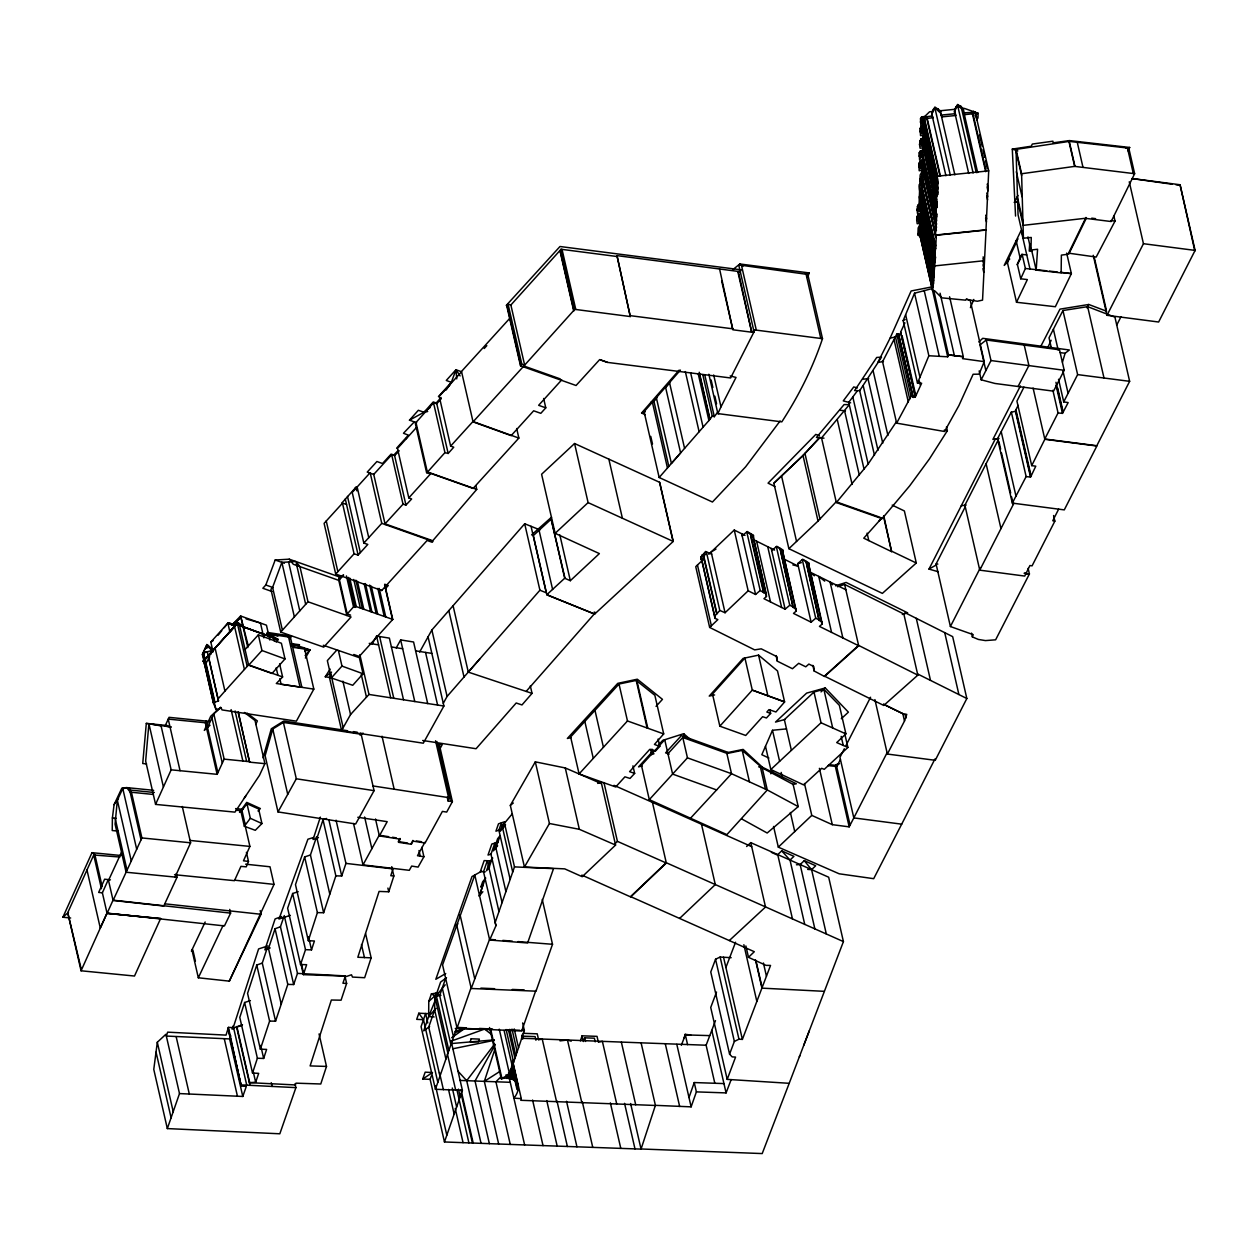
<?xml version="1.0" encoding="UTF-8"?>
<svg xmlns="http://www.w3.org/2000/svg" width="1258" height="1258" viewBox="0 0 1258 1258"><rect width="100%" height="100%" fill="white"/><g stroke="black" fill="none" stroke-linecap="round" stroke-linejoin="round"><path stroke-width="1.5" d="M919.394 197.113L920.384 204L922.586 199.33M920.101 178.699L920.211 181.246M429.607 1026.434L423.694 1030.884L428.664 1016.558L428.774 1001.431L431.4 993.883L438.334 992.766M445.898 1059.032L434.655 1009.97L434.765 996.006L447.895 1053.292M154.325 792.493L130.958 790.15L129.149 787.854L122.781 788.499L117.34 800.167L115.076 824.132L126.099 872.234L177.016 877.266L176.183 873.618M963.99 112.843L975.186 112.214L988.709 170.852L985.989 229.805L935.48 235.057L936.754 214.803L935.716 210.385L937.116 204.095L936.031 198.591L937.729 194.267L937.776 188.071L922.507 120.705L937.776 189.235M153.649 790.307L126.665 787.602L121.869 788.09L114.085 804.617L112.387 817.967L112.229 830.532L117.985 831.098M753.558 537.465L753.573 535.358L747.189 531.521L742.173 535.861M783.089 552.199L783.121 550.092L776.768 546.286L771.72 550.595M809.098 565.125L809.114 563.097L802.714 559.26L797.714 563.6L811.127 622.191L815.719 618.213L802.289 559.621L806.064 561.493L819.131 620.43L821.82 621.782L821.946 624.22L819.445 626.405L858.679 645.747L824.525 676.49L814.115 670.97L812.825 665.356M922.366 177.205L921.532 186.514L935.732 248.329L936.188 237.605L921.941 177.126L922.633 170.412L921.784 164.845M924.048 129.338L923.576 126.995M921.91 175.868L935.527 235.325L986.036 230.057L982.545 300.127L977.34 301.244L966.05 299.357L965.609 300.159L941.723 297.832L934.898 290.991L932.477 290.173L935.48 257.403L921.186 193.842L921.91 187.992L935.119 248.392M921.485 188.826L921.532 186.514M1086.204 218.42L1068.781 254.132L1061.375 255.122L1061.139 272.892L1036.183 270.093L1037.567 249.257L1030.962 250.028L1031.261 237.463L1023.414 238.202L1018.052 214.772L1016.008 149.387L1069.253 141.399L1127.467 148.004L1128.976 148.963L1134.637 173.698L1111.16 221.534L1085.229 218.294L1023.194 225.355L1017.816 201.846M934.71 257.45L921.092 197.962L921.186 193.842M935.323 262.403L921.469 201.925L921.579 198.607M346.846 615.524L338.795 580.378L338.921 576.762L289.246 559.181L275.188 560.014L265.815 585.001L262.843 588.272L271.964 591.496M920.714 208.183L921.469 201.925M922.869 159.955L922.256 164.468L936.55 227.431M921.878 238.155L917.9 234.837L918.167 227.965L920.589 223.358L917.192 223.72L916.673 219.977L917.963 214.536L921.013 214.206M917.051 210.055L918.34 204.598L917.051 210.055L917.569 213.781L920.966 213.42L918.544 218.027L918.403 221.817L920.809 217.209L917.428 217.571L916.815 216.392M922.774 164.326L920.4 168.855L920.573 164.342L922.995 159.719L919.598 160.081L919.221 152.768L920.384 150.913L923.435 150.583M919.535 144.45L920.825 139.009L919.535 144.45L920.054 148.192L923.451 147.831L921.029 152.438L920.809 158.194L922.413 155.111L923.089 148.507M923.671 141.682L921.265 146.29L921.501 139.905L923.922 135.282L920.526 135.644L920.148 128.332L921.296 126.46L924.363 126.146M920.148 128.332L920.762 129.495L924.158 129.134L921.737 133.757L921.862 130.266L924.284 125.658L920.887 126.02L920.51 118.692L921.674 116.837L924.724 116.507M933.389 111.443L929.536 111.82L922.303 118.834L922.098 124.117L923.718 121.051M920.384 204L919.74 195.823L919.409 196.735M922.46 192.065L920.699 195.43L920.95 188.794L922.712 185.429M922.9 128.237L923.341 135.345L937.1 195.43M964.32 108.361L978.142 113.267L977.953 118.142L975.044 115.547M921.186 207.271L918.78 211.894L920.164 175.004L922.617 170.317L919.205 170.742L918.827 163.477L919.975 161.559L923.026 161.244M920.369 214.552L934.207 277.672M922.303 118.834L933.247 117.749L931.769 115.154L931.942 112.009L934.898 107.024L940.874 111.113L940.701 114.274L942.195 116.852L956.033 115.469L954.539 111.537L957.574 105.153L963.471 110.625L977.655 172.535M954.476 112.733L954.649 109.399L957.621 104.43L963.581 108.518L963.408 111.852L964.98 114.588L978.142 113.267M521.504 1038.243L641.093 1042.835L655.434 1105.467L520.765 1100.294L521.284 1098.611L513.877 1098.171C523.957 1085.858 514.899 1075.307 501.266 1078.782L489.535 1027.534M920.494 217.823L918.749 214.458L918.214 215.668M1029.689 243.863L1029.217 251.05L1031.89 251.333M882.566 361.706L896.797 334.093L898.306 333.732L913.151 397.386L915.258 397.072L921.642 383.218L917.491 383.14L928.86 355.747L947.714 356.8L919.126 231.897L919.991 224.49M244.445 712.484L255.028 720.519L264.903 763.653L249.587 762.159L238.218 711.886M155.583 804.397L171.151 769.833L161.087 725.929L148.9 723.664L145.661 761.074L155.583 804.397L234.979 812.133L246.112 795.386M934.788 253.22L935.732 248.329M167.393 725.536L146.305 723.397L142.736 763.527L146.557 763.905M704.433 556.067L700.832 557.042L701.539 560.172L700.832 557.042L705.581 551.476L711.651 554.149M167.33 1128.583L153.775 1069.394L157.313 1042.253L165.914 1034.265L179.501 1093.579L167.33 1128.583L279.826 1133.788L295.913 1087.62L295.032 1083.783M651.015 749.202L651.078 754.706L654.003 753.778M206.343 648.452L206.925 644.615L212.806 649.678M922.822 142.657L937.084 204.912L923.262 140.188L923.23 142.531M305.395 658.076L310.003 649.867L294.073 647.477L294.529 644.678L291.054 644.143M922.712 140.409L923.514 136.068M904.958 612.646L952.668 636.642L966.836 698.52L935.244 760.304L887.377 754.045L904.502 721.023L906.782 714.34L904.109 714.324L883.493 704.244M920.369 122.278L921.674 116.837M920.007 131.917L921.296 126.46M919.079 156.354L920.384 150.913M918.686 167.015L919.975 161.559M916.673 219.977L917.963 214.536M209.693 656.723L204.897 665.262L203.293 661.126L238.108 622.631L242.967 626.327L236.425 624.361L208.278 655.685L218.515 701.005L213.294 702.577L204.551 664.35L205.541 662.903M263.016 757.882L271.303 728.791L283.805 721.023L347.585 730.741M361.172 734.263L283.396 722.422L272.766 729.011L265.123 755.712L278.002 811.929L355.668 823.974L374.082 790.637L360.857 732.927M228.044 1028.399L241.19 1086.047L246.316 1086.409L242.794 1096.457L179.501 1093.579M241.19 1086.047L228.437 1027.377L233.563 1027.644L233.139 1028.871L232.746 1027.141M1062.46 362.178L1065.101 353.278L1069.331 349.991L982.734 338.323L978.787 341.987M228.437 1027.377L226.031 1035.114L167.66 1032.158L166.323 1036.057L229.616 1038.919L230.749 1035.696M250.405 1000.597L244.618 1002.5L239.791 1017.423L252.528 1073.043L258.676 1073.357L255.673 1082.273L249.336 1082.651L295.3 1084.931L296.023 1083.169L320.774 1083.987L326.498 1066.422L319.06 1033.934M345.463 976.129L303.382 974.651L306.637 964.697L300.552 964.54L305.505 949.68L311.512 949.884L314.421 941L308.32 940.701L317.393 912.616L304.64 856.918L310.427 855L316.623 836.601L329.8 894.139M267.325 947.651L262.277 963.093L256.758 965.028L247.574 993.38L260.359 1049.203L266.617 1049.408L263.661 1058.45L257.387 1058.245L252.528 1073.043M320.334 817.118L313.085 839.479L318.463 837.624M365.622 933.735L371.141 957.841L357.822 957.259L379.083 891.419L388.753 891.78L393.864 875.977L391.741 866.683M723.948 1083.578L694.243 1082.556L696.382 1091.881L691.129 1106.851L655.418 1105.342L641.045 1149.104L498.671 1144.009L484.33 1081.361L495.086 1048.637M304.64 856.918L295.488 884.657L308.32 940.701M316.969 838.143L323.023 819.791L326.593 818.471M260.359 1049.203L269.605 1021.103L256.758 965.028M317.393 912.616L323.636 912.726L335.855 875.835L323.023 819.791M371.141 957.841L364.647 977.718L352.46 977.073L351.517 974.793L345.211 976.853L345.415 975.925L297.486 973.393L293.68 984.542L287.799 984.401L275.565 1021.166L269.605 1021.103M580.394 1040.916L582.077 1035.821L597.031 1036.356L598.336 1042.064M583.838 1040.413L584.687 1037.834L594.374 1038.18L595.207 1041.828M268.489 948.532L275.062 928.75L280.44 926.769L283.71 917.176M344.865 975.815L346.626 983.442L341.075 1000.189L331.357 1000.016L310.113 1065.919L326.498 1066.422M335.855 875.835L341.72 876.008L345.95 863.397L336.059 820.169M298.193 891.718L292.642 893.495L287.642 908.213L300.552 964.54M345.164 976.648L342.931 983.237L346.626 983.442M501.266 1078.782L509.569 1074.206L524.366 1030.506L522.636 1022.943M807.935 276.587L809.177 272.923L739.877 263.976L732.612 269.794M430.063 1013.712L418.835 1013.225L416.697 1019.357L423.474 1019.672L437.815 1082.305M435.252 994.591L435.74 993.191L439.655 995.581L450.883 1044.627M431.4 993.883L435.63 996.478L440.614 982.089L446.527 977.67M428.726 1027.094L434.655 1009.97M439.655 995.581L445.646 978.315M502.068 902.631L490.982 854.213L494.819 843.175L505.905 891.592M498.671 1144.009L444.467 1141.965L430.11 1079.333L431.29 1075.936M451.103 1041.011L462.409 1090.371L435.41 1089.271L456.89 1027.393L466.293 1027.817M535.829 990.408L521.693 1031.025L457.031 1028.038L471.058 987.719M542.261 899.47L552.514 944.286L536.002 991.178L471.231 988.489L489.535 939.364L495.243 939.805M514.491 866.888L495.117 922.664L495.982 925.621L489.676 940.025L527.621 942.981L553.52 868.649L514.491 866.888L504.474 823.188L502.697 828.33M444.467 1141.965L462.409 1090.371M508.059 304.122L521.834 364.222L524.649 365.119L510.874 305.018L508.059 304.122L506.722 305.694L520.498 365.795L576.054 385.498L599.657 359.615L607.614 362.414L730.615 377.966L754.045 331.798L738.729 264.903L807.793 274.464L822.496 338.669C812.699 368.044 798.673 395.924 781.8 421.855L717.862 413.599L708.852 374.239M489.676 940.025L474.801 875.002L442.58 964.917L457.031 1028.038M485.101 878.917L479.518 895.665M488.953 867.816L492.051 858.9M495.888 847.876L500.134 835.674M806.755 277.436L807.793 274.464M232.038 1029.138L233.17 1025.915L246.741 1085.182M688.991 1097.526L694.243 1082.556M422.704 1079.05L425.188 1072.162L432.469 1072.555L422.704 1079.05L430.126 1079.333M448.163 453.462L436.778 403.708L433.538 402.859L444.939 452.613L448.163 453.462L453.761 447.188L450.631 446.103L439.231 396.364L461.576 371.77L455.978 369.742L451.323 382.369L446.213 389.933M280.707 632.066L270.91 589.263L272.593 587.392L281.871 562.373L295.866 561.524L299.939 566.619L307.99 601.764L280.707 632.066L323.715 647.131L351.045 617.002L307.99 601.764M1028.132 568.364L1029.406 573.962L995.628 639.819L985.439 640.589L978.362 639.441L972.371 636.91L973.22 634.661L950.403 626.531L936.078 563.993L965.279 506.77M731.165 957.684L720.142 957.039L715.55 959.241L710.77 971.978L729.577 1054.157L732.172 1056.877L735.568 1057.097L727.203 1079.38L789.206 1083.311L799.758 1055.745M716.525 992.043L710.723 1007.469L727.203 1079.38M729.577 1054.157L734.357 1041.42L715.55 959.241M267.907 945.922L258.598 948.925L233.013 1028.258L242.479 1024.672M734.357 1041.42L738.965 1039.202L742.377 1039.407L770.541 965.436L765.98 965.358L748.479 957.307L745.884 945.953M746.607 846.508L750.774 842.64L828.676 877.219L843.426 941.597L803.736 1045.335M714.811 1083.217L706.115 1045.225L715.487 1020.631M696.382 1091.881L726.086 1092.903L731.15 1079.631M824.352 991.335L761.955 988.143L755.46 959.76M725.897 967.496L735.568 942.226M799.349 1056.83L809.319 1030.758M690.768 1035.035L685.217 1034.312L684.148 1037.96M681.317 1045.272L685.358 1034.878L709.701 1035.617M789.206 1083.311L762.206 1153.57L641.014 1148.979M915.258 397.072L900.634 332.143L915.132 395.468M289.246 559.181L293.318 564.276L338.795 580.378L340.619 575.755M434.136 1016.967L428.664 1016.558L435.567 999.56M917.491 383.14L903.165 320.601L914.535 293.193L932.099 288.617L932.87 286.714L911.138 290.975L890.082 338.166L877.864 362.398L883.462 361.565M947.714 356.8L948.501 354.882L933.75 290.504M970.405 307.675L973.834 299.435M213.656 703.489L202.412 654.412L206.925 644.615L212.036 649.364M246.411 852.342L248.486 861.431L246.222 866.841L240.938 866.369L234.46 880.679L174.548 874.703M966.647 299.027L970.217 300.458L984.228 361.644L979.101 374.161L973.126 374.255L958.942 405.501L944.538 431.494L896.64 423.144L882.393 360.952M917.9 234.837L920.196 229.569M786.486 728.885L772.491 730.269L761.813 754.706L768.874 758.024M244.319 822.024L249.902 846.414L243.486 860.802L248.486 861.431M160.301 919.236L134.496 976.035L81.062 970.783L67.743 912.663L93.721 855L119.84 857.028M229.742 909.392L230.607 913.119L224.443 925.919L107.024 913.119L100.294 928.074L86.975 869.954M70.668 918.01L62.9 917.239L91.991 852.672L121.082 855.519M81.062 970.783L107.024 913.119M171.151 769.833L217.131 774.33L205.321 722.737L206.06 721.086L217.886 772.679M207.523 727.486L213.797 713.821L220.669 707.578M217.131 774.33L224.16 759.124L213.797 713.821M175.082 877.078L190.603 842.797L182.284 806.488M255.751 724.498L257.355 720.944L246.993 713.034M146.305 723.397L171.261 727.077L165.128 725.929L169.044 717.327L209.897 721.463M1017.03 264.652L1021.716 254.368L1026.764 254.902M1020.71 278.789L1025.38 268.489L1022.156 254.415L1017.47 264.699L1020.71 278.789L1027.361 279.575L1016.511 302.266L1055.352 306.732L1071.376 273.631L1066.674 253.094M108.502 880.443L121.507 852.248M177.016 877.266L163.76 906.027L113.094 900.445L141.902 837.938L131.398 792.068M730.159 375.953L736.024 377.431L720.991 406.853L717.862 413.599L718.853 413.725M264.903 763.653L259.447 775.415L244.083 798.421M900.634 332.143L904.927 322.866M245.624 864.183L269.998 866.778L274.024 884.374L229.318 981.146L198.324 977.78L191.955 949.932L192.867 950.042L195.415 961.175M191.389 951.127L205.164 922.004M198.324 977.78L223.091 925.416M229.318 981.146L261.019 914.283L260.17 910.572M954.853 174.846L940.764 113.283L934.867 107.795L931.816 114.179L945.922 175.743M1016.511 302.266L1007.171 261.507L1017.219 240.671M896.64 423.144L911.044 396.317L896.797 334.093M1085.984 217.445L1068.561 253.157L1096.19 257.057L1115.028 221.078L1113.786 215.668M1128.017 150.897L1129.7 147.469L1069.394 140.582L1053.072 142.846L1052.93 141.195L1032.299 144.057L1031.308 146.211L1012.297 149.104L1015.552 216.046M1051.185 347.224L1049.03 337.789L1062.947 310.537L1087.651 306.653L1114.934 317.158L1129.637 381.331L1096.803 445.725L1044.769 439.011L1058.057 412.939L1062.491 413.379L1068.152 402.591L1063.718 401.884L1058.528 379.256M1051.138 340.273L1047.537 348.073M1044.832 439.294L1096.866 446.008L1064.284 509.883L1012.313 503.106L1026.135 476.593L1030.522 477.065L1031.104 476.027L1035.774 466.183L1031.717 465.633L1044.832 439.294L1033.101 388.093M1023.949 387.134L1016.936 401.129L1031.717 465.633M655.67 399.745L657.384 396.364M1053.575 515.528L1054.849 521.142L1032.079 565.848L1029.909 565.534L1024.735 576.07L979.762 570.157L964.902 505.229L998.443 439.561M524.649 365.119L574.764 309.358L630.289 316.544L616.986 255.626L740.286 271.697M739.971 272.326L741.229 269.841L559.983 246.505L506.203 305.49M719.545 268.787L732.864 329.785L751.702 332.206L738.32 271.445M981.193 379.806L990.974 360.543L986.272 339.99L1059.503 349.803L1064.205 370.292L1053.544 391.159L994.921 383.454L981.193 379.806L979.164 370.921M1030.632 475.933L1015.615 410.344L1018.147 405.359M938.185 571.73L929.002 569.088L995.298 439.011L999.025 438.413M844.322 748.762L839.951 757.363L853.82 817.904L849.181 826.852L832.293 824.666L811.772 815.388L804.475 783.498M846.084 745.334L870.567 697.231M1132.09 178.526L1180.067 184.753L1195.1 250.405L1158.634 322.017L1106.993 315.302L1143.443 243.706L1129.259 181.797M1063.718 401.884L1077.619 374.601L1062.947 310.537M950.403 626.531L980.469 567.531M979.762 570.157L1013.885 503.31M1058.654 509.144L1052.773 520.733L1054.849 521.142M1012.313 503.106L997.547 438.649L1011.353 412.074L1015.473 411.35L1015.615 410.344M887.079 752.724L853.82 817.904L901.687 824.163L934.946 758.983M1194.817 250.987L1180.067 184.753M923.812 120.847L924.143 117.057L932.225 115.956M849.181 826.852L835.328 766.342L836.224 764.612L839.479 763.716M1087.022 307.896L1088.768 304.483L1106.694 311.276M901.687 824.163L873.697 878.682L839.165 873.791L778.309 847.153L773.56 826.443M1020.427 385.923L992.908 439.372L997.5 438.649M1040.665 346.61L1059.975 309.138L1088.768 304.483M1116.617 325.256L1121.02 316.717M1018.115 386.41L1028.902 365.528L1024.216 345.038M836.696 766.688L840.438 759.47M923.089 177.236L921.265 180.712L921.076 185.571L922.9 182.095M918.843 210.133L921.343 205.353M218.467 700.895L207.208 651.628L203.293 653.138L214.536 702.2M920.007 179.517L922.507 174.752M1014.388 202.318L1018.225 201.783L1014.388 202.318L1018.036 195.43M399.997 838.426L398.299 841.586L407.655 843.033M411.193 843.583L412.891 840.407M921.092 197.962L921.642 196.956M303.194 647.587L304.483 648.373L313.824 689.117L296.385 721.164L221.974 709.905L221.266 708.097L216.046 709.638L213.294 702.577M439.514 749.595L442.14 744.783L436.888 743.997L438.822 745.066M452.393 801.629L451.37 801.472L438.57 745.601L439.592 745.758L452.393 801.629L446.7 812.07L442.391 811.41L425.094 842.986L413.064 841.13L411.366 844.291L398.471 842.31L400.17 839.149L379.381 835.941L375.497 818.974M379.381 835.941L387.197 821.663L357.807 817.275M451.37 801.472L448.084 800.969L449.814 797.808L436.919 741.528M278.002 811.929L296.306 778.796L283.396 722.422M372.148 644.08L376.567 636.061L389.382 638.12L403.504 699.763M396.207 647.964L400.657 639.913L413.583 642.005L427.704 703.599M419.637 652.053L431.871 629.975L524.696 523.768L539.918 529.885M443.288 703.316L447.093 696.445L479.801 658.893M428.066 636.847L443.901 706.021L423.301 743.195L357.052 733.037M424.937 842.262L417.483 855.723L423.915 856.745L418.096 867.092L411.665 866.07L409.29 870.316L363.012 864.891L379.224 835.233L388.675 836.68M495.306 1044.517L475.021 1080.999L489.362 1143.648M357.178 733.068L341.594 730.521L350.542 714.544L368.971 694.447L359.851 654.663M630.289 316.544L616.986 255.626M524.507 867.344L510.323 805.387L535.31 761.845L565.282 767.962L601.544 783.703M535.31 761.845L549.431 823.503L524.444 867.045L564.732 868.869L582.218 876.7L615.587 845.062L601.104 781.831L597.707 783.435M289.765 639.001L291.463 636.061L267.278 632.428M770.839 773.796L772.774 770.588M946.472 426.918L947.353 430.723L929.316 459.107L909.644 485.902L882.062 518.689L836.35 502.555L821.505 437.721M859.686 390.672L881.528 357.146M836.35 502.555L868.162 463.998L896.341 421.823M859.764 390.672L854.575 390.578L876.716 357.445L880.521 357.209M330.65 677.653L325.256 676.773L330.131 669.083M239.539 812.385L246.741 802.384L260.375 808.548L258 810.97M864.057 469.218L848.741 402.34L857.06 391.285M114.085 804.617L118.488 798.594M440.96 995.282L435.63 996.478L437.438 994.009M702.813 374.805L712.264 416.068L714.324 416.681L717.579 412.294M241.929 810.404L241.001 811.662L244.335 826.27L255.295 830.311L261.931 823.55L258.598 808.957L246.977 803.705L241.929 810.404L245.279 825.012L244.335 826.27M823.99 438.161L816.473 437.438L844.102 404.573L849.339 404.651L821.553 437.926M245.279 825.012L250.326 818.298L246.977 803.705M780.133 420.943L745.617 466.828L712.437 502.021L659.161 477.505L644.08 411.68L680.421 370.104M481.043 1143.318L466.702 1080.685L494.583 1044.109M276.162 642.036L278.049 639.551L268.111 633.969L278.049 639.551L236.425 624.361L229.821 631.705L227.871 623.15L234.774 624.172M218.106 635.227L221.77 630.698M224.207 627.679L227.871 623.15L233.815 625.776L234.114 627.05L229.821 631.705L238.108 622.631L215.087 648.106L224.93 691.082L217.807 699.196M435.63 996.478L445.19 984.825M512.258 813.847L501.989 826.192L500.212 831.318L505.559 824.886M499.788 836.083L497.649 838.661L493.419 850.848L497.633 845.769M492.759 858.05L489.582 861.872L486.484 870.788L489.551 867.092M485.745 878.068L482.679 881.748L480.808 887.11L483.261 884.17L479.078 896.183L482.868 891.733M659.161 477.505L710.015 419.26L699.259 372.258M573.664 310.663L559.904 250.562L561.005 249.257L616.53 256.443M520.498 365.795L521.834 364.222M341.72 503.153L355.983 487.223L356.816 490.84M346.532 504.411L342.475 503.169L354.064 553.819L358.137 555.077L367.808 544.431L363.829 543.079L352.224 492.413L370.166 472.694L381.756 523.344L363.829 543.079M475.87 485.619L476.735 489.409L432.752 540.736L385.042 523.831L403.016 504.191L391.694 454.767L394.619 455.648L405.941 505.071L403.016 504.191M433.538 402.859L415.297 423.27L426.619 472.694L430.425 473.983L408.803 497.885L411.649 498.986L405.941 505.071M426.619 472.694L427.295 471.892L476.735 489.409M305.112 655.528L310.003 649.867L294.529 644.678M652.477 402.607L656.424 398.078M342.475 503.169L324.108 523.359L335.713 574.025L381.709 590.505L427.122 540.468L432.139 542.261L432.925 541.475L381.756 523.344M335.713 574.025L354.064 553.819M530.326 685.877L532.04 693.378L521.976 704.936L516.189 703.002L476.074 748.73L422.672 740.475M645.15 414.653L641.58 413.017L679.116 370.135M665.655 387.543L669.602 383.014M532.04 693.378L468.291 672.118L539.918 590.222L524.696 523.768M663.705 733.917L654.443 744.437L659.774 746.419L655.355 751.199L649.741 749.391L629.582 771.657L634.661 773.418L630.006 778.435L624.927 776.831L615.697 786.958L579.089 773.922L570.629 736.984L619.015 684.038L636.218 680.421L654.868 695.312L663.705 733.917L627.475 720.96L619.015 684.038M926.423 116.9L939.946 175.931L988.709 170.852M526.159 691.428L595.49 612.583L594.169 612.064M649.301 799.648L672.605 774.079L664.727 739.72L641.438 765.289L649.301 799.648L726.872 834.62L767.286 789.961L762.238 767.915L742.22 750.366L726.888 753.558M350.605 615.131L347.239 613.935L353.529 606.875L346.437 575.928M881.842 517.919L863.774 538.188L891.592 551.633L883.824 516.016M441.102 397.497L436.211 402.969L433.239 401.947L424.009 412.247L409.479 420.172L416.681 422.719M436.778 403.708L441.244 398.692M245.074 649.537L258.346 634.834L281.399 643.247L285 658.94L272.011 673.47L248.659 665.23L239.46 625.022L237.353 623.402L247.197 666.394M353.797 654.475L359.065 656.393L363.043 673.753L352.743 685.28L331.326 677.968L327.347 660.607L336.814 650.056M409.479 420.172L418.348 410.281L424.009 412.247L427.689 411.508M516.676 428.522L518.862 438.083L473.071 488.419L427.374 472.222L444.939 452.613M331.326 677.968L341.972 666.095L338.386 650.48M719.843 726.181L752.284 690.107L744.925 657.997L712.5 694.07L719.843 726.181L745.711 735.458L762.615 716.714L766.452 717.972L770.635 713.443L769.802 709.795M205.636 662.541L203.293 661.126L212.775 650.638L210.825 642.083L227.871 623.15M224.93 691.082L248.581 664.869L282.61 676.977L276.32 683.503L300.017 687.057L288.554 637.004L269.637 634.189M248.659 665.23L261.947 650.512L258.346 634.834M561.744 379.853L538.644 405.312L545.783 407.844L540.814 413.332L533.659 410.8L511.157 435.63L473.055 421.87L461.497 371.44L509.694 318.416M396.647 448.147L408.394 435.142L403.472 433.271L414.307 421.87M405.642 439.058L406.884 437.674M416.555 427.374L397.481 448.461L408.803 497.885M579.089 773.922L627.475 720.96M510.874 305.018L559.904 250.562M460.114 375.938L455.978 369.742L446.276 380.435L451.323 382.369L438.429 396.569M444.624 390.562L450.002 384.633M484.22 348.513L486.83 345.651M450.631 446.103L472.977 421.509L518.862 438.083M473.055 421.87L523.847 365.984L560.282 378.91M905.147 319.532L903.165 320.601M211.375 653.625L203.293 661.126L213.089 650.386M338.795 580.378L343.638 575.063M385.781 588.257L388.297 585.489L384.712 584.231M653.83 750.13L638.561 766.877L642.13 765.933M658.909 744.547L662.73 740.364L683.707 733.697L691.067 740.113M879.012 521.064L881.874 517.934M428.664 1016.558L436.133 1008.35M391.694 454.767L373.72 474.408L367.226 472.112L376.913 461.513L382.495 463.526L391.096 454.138L393.88 454.971L398.283 450.348M203.293 661.126L213.876 649.553M656.047 706.367L662.463 699.354L637.319 679.21L617.757 683.346L567.358 738.462L570.912 737.723M667.935 753.715L682.779 737.471L726.841 753.338L731.511 773.701L767.286 789.961L798.217 806.598L767.176 833.016L741.654 818.911M687.45 757.851L672.605 774.079L716.604 789.945L731.511 773.701L687.45 757.851L682.779 737.471M892.189 505.118L904.376 510.952L916.296 563.002L882.377 593.383L788.876 548.692L773.874 483.229L802.997 455.427L819.839 437.186M212.775 650.638L217.98 645.008M343.072 575.032L339.283 579.152L347.239 613.935M690.595 818.125L716.604 789.945M354.96 488.324L355.983 487.223M710.015 419.26L712.264 416.068M394.619 455.648L399.179 450.773M819.886 437.705L803.044 455.6L773.874 483.229M788.876 548.692L818.03 521.064L836.177 501.785L880.065 517.29M239.334 618.59L232.384 624.628L233.815 625.776L229.318 623.26L232.384 624.628L240.608 615.995L266.444 625.179L269.841 640.023M232.384 624.628L233.563 624.911L239.539 618.637M384.901 585.159L392.748 619.423L358.436 657.352L323.29 645.26M501.392 1076.329L495.919 1081.786L510.261 1144.434M814.115 670.97L813.8 666.536L808.878 664.082L805.765 666.803L798.704 663.312L792.461 668.721L777.318 661.173L777.004 656.723L761.216 648.829L754.658 649.883L709.654 627.428L695.737 566.666L702.656 560.077M709.654 627.428L717.862 619.596L715.016 618.37L701.587 559.763L701.241 557.357L703.128 554.904L706.367 551.837L719.796 610.429L725.064 612.74L748.164 590.804L734.247 530.043L708.757 554.259M748.479 957.307L754.313 951.708L630.588 896.608L666.253 862.721L843.426 941.597M1007.171 261.507L1009.749 259.038M1008.224 261.585L1004.199 265.422L1021.15 230.418L1029.987 268.976M715.016 618.37L714.67 615.948L716.997 613.715L703.568 555.124M1018.052 238.926L1016.165 240.734L1020.474 259.573M716.997 613.715L719.796 610.429M614.014 785.338L652.43 802.368L666.331 863.035L630.667 896.923L581.856 875.096M819.131 620.43L806.064 561.493M615.225 843.458L617.426 841.366L603.966 782.586M791.392 750.35L784.363 719.639L813.989 692.042L823.833 689.274L839.369 705.329L845.911 733.886L836.712 742.582L847.892 747.441L824.257 769.33L821.694 768.324L803.658 784.913L770.824 769.519L765.493 746.293M679.619 918.403L715.299 884.578L701.477 824.226L652.43 802.368M778.309 847.153L811.772 815.388M804.743 924.426L790.008 860.047L793.94 856.352L781.705 850.864L777.727 854.607L792.477 918.985M796.44 864.781L800.135 864.545L804.271 860.645L815.687 865.771L811.583 869.64L807.699 869.435M574.576 443.524L541.6 474.25L555.124 533.329L599.374 553.599L570.33 580.693L564.7 578.24L551.161 519.177L533.313 535.609L546.853 594.688L594.641 614.077L673.234 541.427L659.695 482.349L574.576 443.524L588.099 502.602L673.234 541.427M555.124 533.329L588.099 502.602M594.641 614.077L546.727 594.782L564.7 578.24M821.018 691.9L825.264 687.953L848.395 712.154L841.319 718.727M770.824 769.519L821.034 722.768L813.989 692.042M729.326 940.544L765.524 907.018L750.774 842.64M220.669 707.232L210.715 716.274L204.315 730.411L210.023 725.237M750.35 533.942L746.765 531.898L760.194 590.489L766.295 594.059L766.468 596.496L763.936 598.682L785.134 609.202L789.757 605.24L776.343 546.648L780.07 548.535L793.122 607.472L795.811 608.825L795.984 611.262L793.499 613.401L811.127 622.191M428.774 1001.431L435.598 995.251M62.9 917.239L68.498 912.254M792.697 605.585L780.07 548.535M531.584 534.902L551.57 517.164M917.837 675.137L883.761 705.439L824.446 676.128L858.601 645.401L917.837 675.137L903.763 613.715M748.164 590.804L755.586 594.468L760.194 590.489M292.454 645.118L299.514 644.741L290.913 643.593M510.323 805.387L513.311 803.013M986.272 339.99L979.998 344.928L985.863 370.591M424.009 412.247L430.11 407.608M353.529 606.875L356.266 606.592L392.748 619.423M325.256 676.773L331.562 672.118M451.701 1037.693L464.249 1028.808L491.218 1029.359M919.126 231.897L920.526 232.856M210.825 642.083L213.247 640.526M459.799 1080.418L484.33 1081.361L500.275 1071.187M933.232 281.273L933.955 280.817L919.614 218.247M359.93 735.034L363.043 733.084M715.975 549.086L711.147 551.979L725.064 612.74M454.641 925.857L457.943 923.907M445.725 973.55L435.818 979.29L471.986 876.559L481.767 871.149M929.002 569.088L935.779 565.235M924.363 121.114L937.855 180.004L937.776 188.071M913.151 397.386L898.731 334.408L900.712 333.512M455.427 1032.535L464.249 1028.808L455.27 1028.431M67.743 912.663L81.188 968.959M281.682 916.516L275.109 918.922L264.872 949.821L270.187 947.934M451.48 1041.026L484.613 1029.075L490.589 1033.73M641.58 413.017L645.212 411.759L644.08 411.68M504.82 821.678L498.498 823.817L495.935 831.176L500.684 829.572M288.224 637.114L291.463 636.061M290.315 915.352L278.993 919.032L307.911 839.196L313.541 837.514M837.529 586.731L844.637 584.451L903.826 614.014M835.516 585.803L846.131 582.438L907.631 612.819L902.3 614.486M236.614 1027.126L242.181 1025.38M203.434 652.933L212.272 650.37L212.728 652.367M455.05 1031.434L464.249 1028.808M825.264 687.953L806.645 693.111L775.51 722.076L784.819 719.497M497.932 842.325L491.847 843.992L488.025 855.031L491.06 854.198M797.714 563.6L801.315 562.672M1126.036 148.35L1129.7 147.469M890.082 338.166L895.79 336.829M598.745 1042.143L602.378 1041.341L616.719 1103.974M714.607 694.935L709.229 696.083L743.148 658.374L758.574 655.135L777.507 670.954L784.615 701.948L775.919 711.981L768.968 709.638L766.845 712.059L770.635 713.443M805.45 273.694L809.177 272.923M452.959 1048.763L494.315 1040.303M727.863 752.52L743.132 749.406L762.474 767.27L796.345 783.765L792.666 784.505M538.487 1039.816L542.229 1039.077L556.586 1101.709M304.656 650.889L310.003 649.867M961.254 505.795L966.16 505.04M1023.414 238.202L1021.59 173.746L1074.662 166.386L1134.637 173.698M937.304 179.69L937.241 176.309L939.946 175.931M559.999 1040.885L567.468 1040.004L571.211 1041.184M924.52 119.51L921.123 119.872L920.51 118.692M955.923 106.757L961.128 106.222M933.2 109.352L938.421 108.833M939.191 110.861L954.649 109.32M941.173 115.076L955.042 113.723M451.905 1043.511L494.221 1039.863M863.145 379.145L868.712 378.689M702.011 554.872L705.864 554.589M651.094 402.135L652.367 402.151L667.448 467.96M641.093 1042.835L706.115 1045.225M523.092 1033.305L537.229 1033.824L538.534 1039.517M484.33 1081.361L510.276 1082.305M480.87 988.128L494.614 988.694M512.273 989.433L524.193 989.92M490.746 860.881L484.157 860.598L480.352 871.59L485.289 871.81M479.424 1028.431L492.538 1029.028M505.669 1029.642L519.806 1030.286M521.535 1030.365L524.366 1030.506M241.615 1084.915L295.913 1087.62M936.078 563.993L937.839 564.087M502.807 940.402L512.289 941.141M517.981 941.582L552.514 944.286M224.16 759.124L249.634 761.688M393.864 875.977L390.798 875.71L392.921 868.901L345.95 863.397M911.044 396.317L912.663 396.459M839.841 410.265L845.502 410.816M205.321 722.737L168.226 719.104L180.051 770.714M828.896 764.66L837.561 765.524M153.413 794.458L130.282 792.147L126.665 787.602M235.623 808.595L243.344 809.366M235.938 810.183L241.74 810.765M112.387 817.967L116.223 818.345M190.052 840.438L249.902 846.414M141.902 837.938L190.603 842.797M165.128 725.929L169.012 726.322M1025.38 268.489L1046.782 270.816M827.874 765.572L835.328 766.342M234.664 880.175L274.024 884.374M110.437 879.845L104.618 879.2L98.659 892.441L102.37 892.803L108.314 879.609L113.094 900.445M165.081 903.842L261.019 914.283M230.607 913.119L113.031 900.178L107.087 913.371L160.772 918.576L107.087 913.371L102.307 892.504M1049.518 271.115L1057.192 271.98M1061.029 272.404L1071.376 273.631L1060.573 272.373M758.621 766.814L762.474 767.27M949.586 296.762L963.314 356.722L948.501 354.882L963.314 356.722L962.527 358.64L984.228 361.644M1110.94 220.575L1115.028 221.078M1091.74 218.169L1095.576 218.64M753.589 329.785L822.496 338.669M630.761 315.727L733.304 328.888M1077.619 374.601L1129.637 381.331M1143.443 243.706L1195.1 250.405M990.974 360.543L1064.205 370.292M368.971 694.447L443.901 706.021M1060.18 352.617L1065.101 353.278M1132.2 178.589L1172.157 184.25M1175.963 184.784L1179.768 185.319M313.824 689.117L281.1 684.242L279.826 678.675M292.532 646.565L304.483 648.373M415.612 650.842L431.856 653.405M353.388 731.621L357.256 732.203M296.306 778.796L374.082 790.637M372.997 785.951L449.814 797.808M392.449 837.262L396.223 837.844M416.335 840.942L421.493 841.728M369.239 643.373L378.579 644.867M391.411 646.926L402.67 648.751M944.239 430.173L947.353 430.723M549.431 823.503L579.34 829.305L615.587 845.062M792.855 564.936L798.295 566.194L783.876 559.008M857.406 387.92L853.742 386.945L843.269 400.893L850.66 402.843M267.073 633.104L277.814 636.139M246.112 618.92L260.453 623.024L263.865 637.869M266.602 633.985L278.049 639.551L236.425 624.361L273.599 637.617L274.448 641.376M1012.297 149.104L1017.832 150.929M600.978 360.087L607.614 362.414M819.383 435.693L815.782 434.419L768.056 483.151L774.912 486.516M275.188 560.014L284.387 563.269M265.815 585.001L273.175 587.596M380.215 589.971L381.709 590.505M288.554 637.004L290.504 637.712L301.873 687.34M727.8 752.284L681.411 735.584L665.592 752.866L669.162 754.155M341.972 666.095L363.043 673.753M261.947 650.512L285 658.94M239.46 625.022L243.863 626.657M233.563 624.911L229.318 623.26L233.06 624.786M268.897 635.903L278.049 639.551M539.918 590.222L546.271 592.77L531.049 526.316M617.426 841.366L666.331 863.035M821.034 722.768L845.911 733.886M701.477 824.226L751.702 846.665M250.326 818.298L261.931 823.55M771.39 852.326L777.507 855.125M891.922 551.334L916.296 563.002M845.863 589.75L810.073 572.123M753.29 539.54L774.566 550.108M734.247 530.043L745.003 535.389M883.729 704.307L904.109 714.324M917.554 673.942L966.836 698.52M750.161 534.115L752.882 535.468L766.295 594.059M815.719 618.213L819.477 620.084M779.708 548.881L782.397 550.233L795.811 608.825M805.702 561.823L808.391 563.191L821.82 621.782M789.757 605.24L793.499 607.142M973.488 111.207L976.979 113.896M551.161 519.177L565.031 578.428M762.238 767.915L793.138 784.41L798.217 806.598M290.834 645.558L294.073 647.477M91.991 852.672L95.215 854.811M811.316 573.632L814.445 575.771M270.674 635.416L273.599 637.617M824.698 581.133L818.738 576.431L831.569 632.428M739.877 263.976L742.896 266.476M212.272 650.37L206.925 644.615L202.412 654.412L204.567 659.947M832.529 584.766L830.091 582.124L842.907 638.12M457.739 1070.935L466.702 1080.685M211.47 649.615L206.925 644.615L206.941 648.137M781.705 850.864L790.008 860.047M804.271 860.645L811.583 869.64L826.333 934.018M210.495 649.065L206.925 644.615L208.765 647.603M700.832 557.042L703.033 559.873M418.835 1013.225L423.474 1019.672M921.941 177.126L936.188 237.605M933.971 273.929L918.969 204.535L920.526 207.35L934.364 267.765M919.677 140.865L920.29 142.044M919.221 152.768L919.834 153.948M917.176 206.469L917.805 207.633M918.827 163.477L919.456 164.688M922.617 126.319L924.017 129.149M922.869 116.711L923.922 119.211M922.13 153.696L936.691 216.801M208.026 656.456L208.686 658.17M919.897 184.14C917.805 183.306 920.258 193.905 920.699 195.43M1127.467 148.004L1133.316 173.541M1077.257 142.264L1082.981 167.314M1069.253 141.399L1074.977 166.418M1068.938 141.415L1074.662 166.386M1094.24 257.23L1106.269 309.751M1093.249 255.28L1106.993 315.302M1087.651 306.653L1104.005 378.013M1016.008 149.387L1021.59 173.746M1015.835 150.268L1021.622 175.554M1053.402 329.25L1058.151 349.991M1062.9 370.717L1068.089 393.345M1016.322 171.748L1022.078 196.846M1031.702 250.531L1036.183 270.093M1027.959 236.897L1030.962 250.028M1017.313 196.798L1023.069 221.895M1057.616 387.951L1063.183 412.215M1055.965 382.29L1062.79 412.089M1056.075 385.388L1062.491 413.379M1052.883 390.31L1058.057 412.939M979.557 134.779L982.136 146.038M982.97 149.655L984.715 157.313M985.564 160.993L987.294 168.572M972.654 112.387L986.13 171.214M972.45 113.928L985.69 171.701M987.2 184.124L988.065 187.898M987.09 186.86L987.939 191.012M986.822 192.993L987.687 196.767M986.697 196.028L987.561 199.802M961.662 108.959L976.255 172.676M985.769 215.165L986.649 218.971M985.596 218.232L986.461 221.99M957.574 105.153L973.11 172.991M954.539 111.537L968.707 173.431M983.143 256.868L984.023 260.736L934.458 265.925L920.809 206.359M983.127 258.739L983.992 262.529M983.064 261.68L983.929 265.485M983.001 264.809L983.866 268.583M1016.039 410.297L1031.104 476.027M982.923 268.599L983.787 272.373M1015.473 411.35L1030.522 477.065M1011.353 412.074L1026.135 476.593M934.867 107.795L950.325 175.302M1001.258 431.871L1016.039 496.391M927.193 118.362L940.465 176.309M998.883 441.479L1000.629 449.106M1001.494 452.927L1010.677 492.994M1011.558 496.816L1013.303 504.458M924.143 117.057L937.697 176.246M923.812 117.702L937.241 176.309M923.529 119.604L938.043 183.652M923.576 128.143L937.084 187.065M923.058 128.206L937.745 192.348M923.466 132.043L937.729 194.267M923.309 136.918L936.833 195.949M923.262 140.188L926.328 153.555M927.209 157.376L928.954 165.018M929.819 168.839L936.817 199.393M923.215 141.604L937.037 201.94M922.444 142.437L936.974 207.303M936.707 207.963L922.932 145.991M922.35 152.076L936.754 214.803M936.55 220.669L922.318 156.165M922.397 162.093L936.502 224.066M923.199 166.198L936.518 224.317M922.13 168.273L936.424 230.591M986.099 463.683L1000.959 528.58M921.91 185.775L935.685 245.923M921.579 193.103L935.323 253.141M922.067 198.843L923.797 206.391M929.866 232.84L931.596 240.388M932.461 244.178L935.48 257.403M920.935 202.947L934.568 262.482M940.072 293.208L954.382 355.621M918.969 204.535L934.159 270.895M920.557 216.785L933.861 274.826M918.639 217.54L933.688 282.814M933.593 283.868L918.623 219.128L933.121 282.437M919.771 227.604L933.326 286.793M919.519 228.987L932.98 287.799M919.205 231.834L932.587 290.268M924.19 290.488L939.223 356.124M914.535 293.193L928.86 355.747M905.666 314.893L920.007 377.479M919.331 381.111L920.196 384.838M971.506 633.12L972.371 636.91M902.112 335.839L915.824 395.641M895.46 336.908L909.707 399.085M894.076 339.849L908.307 401.978M944.711 632.601L958.879 694.479M873.131 370.874L887.928 435.472M868.004 378.752L882.754 443.209M863.224 385.781L878.005 450.333M916.28 618.307L930.48 680.311M859.591 390.279L874.467 455.254M883.509 516.299L891.592 551.633M852.845 397.119L868.162 463.998M844.558 410.721L859.34 475.225M867.092 533.14L868.806 540.61M805.938 273.599L820.798 338.449M905.084 714.261L905.949 718.035M837.309 419.747L852.122 484.393M902.788 713.49L904.502 721.023M874.908 699.59L887.377 754.045M844.637 584.451L858.679 645.747M804.947 453.415L819.964 519.004M802.997 455.427L818.03 521.064M741.449 265.281L756.31 330.131M821.946 624.22L808.391 563.191M844.621 733.131L847.892 747.441M737.927 272.105L751.702 332.206M781.548 475.964L796.566 541.49M841.177 736.386L843.253 745.428M823.833 689.274L832.702 727.989M836.224 764.612L850.078 825.106M721.667 280.943L732.423 327.898M795.984 611.262L782.397 550.233M771.217 548.425L785.134 609.202M819.398 768.339L832.293 824.666M767.726 546.727L781.643 607.488M756.577 541.16L770.494 601.922M766.468 596.496L752.882 535.468M750.539 533.769L763.952 592.376M713.679 374.994L720.991 406.853M750.586 536.002L763.575 592.707M776.029 655.56L777.318 661.173M711.132 379.995L712.846 387.48M714.843 396.191L716.573 403.755M741.67 533.691L755.586 594.468M704.779 374.994L714.324 416.681M699.369 373.878L709.669 418.883M698.159 373.563L708.914 420.565M758.574 655.135L767.883 695.816M690.611 372.698L703.096 427.217M772.491 730.269L779.614 761.326M781.187 772.412L782.507 778.136M790.37 812.479L794.741 831.569M800.135 864.545L814.885 928.939M685.343 371.582L699.118 431.746M760.382 767.018L765.446 789.112M669.508 382.574L684.572 448.367M665.545 387.102L680.609 452.896L671.395 463.416L656.33 397.622M703.128 554.904L716.557 613.511M701.241 557.357L714.67 615.948M742.22 750.366L749.438 781.847M697.467 565.046L711.383 625.808M653.861 401.003L668.816 466.356M650.748 436.384L652.493 443.964M659.538 482.254L673.061 541.333M763.417 962.999L766.452 976.239M756.058 961.191L762.128 987.687M743.855 944.711L756.86 1001.478M683.707 733.697L684.556 737.424M562.027 249.398L575.787 309.499M723.554 957.244L742.377 1039.407M561.005 249.257L574.764 309.358M608.841 459.107L622.38 518.186M560.203 250.672L573.978 310.773M720.142 957.039L738.965 1039.202M658.091 739.044L659.774 746.419M636.973 681.034L647.791 728.256M652.21 749.233L652.981 752.614M636.218 680.421L647.115 728.005M711.776 1030.396L726.086 1092.903M632.931 765.855L634.661 773.418M543.645 398.471L545.783 407.844M685.217 1034.312L687.591 1044.675M676.804 1044.344L691.129 1106.851M559.857 534.964L570.33 580.693M507.021 305.348L520.796 365.449M594.971 710.345L603.431 747.268M665.34 1043.998L679.666 1106.505M584.813 721.4L593.257 758.275M539.1 530.436L552.624 589.515M565.282 767.962L579.34 829.305M621.373 1042.206L635.73 1104.854M630.604 1103.518L641.045 1149.104M624.55 1103.345L634.991 1148.9M610.35 1102.841L620.792 1148.397M584.687 1037.834L585.52 1041.467M582.077 1035.821L583.382 1041.53M582.328 1101.819L592.754 1147.375M567.468 1040.004L581.825 1102.637M415.973 422.468L427.374 472.222M453.069 605.664L468.291 672.118M566.525 1101.285L576.95 1146.84M512.698 872.03L501.439 822.826L498.876 830.186L510.15 879.389M448.807 610.57L464.029 677.04M556.964 1100.954L567.389 1146.51M535.939 1040.24L535.106 1036.608L523.658 1036.183L522.668 1039.108L521.755 1035.145M546.743 1100.577L557.184 1146.132M498.97 911.563L487.333 860.739L483.512 871.731L495.982 925.621M431.871 629.975L447.093 696.445M532.59 1100.058L543.031 1145.629M514.207 1028.918L518.516 1047.772M511.99 1029.075L517.18 1051.735M425.55 652.446L437.627 705.188M509.789 1029.311L515.843 1055.698M508.484 1030.035L514.962 1058.293M506.266 1030.176L513.61 1062.255M512.556 1060.494L521.284 1098.611M512.698 1062.161L517.997 1085.324M512.729 1063.387L517.95 1086.173M512.509 1064.221L517.824 1087.022M515.009 1076.486L517.62 1087.887M512.037 1064.079L515.953 1081.157M504.081 1030.428L512.273 1066.218M515.182 1079.238L517.352 1088.736M511.786 1065.463L515.261 1080.638M514.412 1078.2L517.007 1089.585M511.44 1066.894L514.475 1080.182M511.015 1068.388L513.626 1079.773M435.567 740.773L448.587 797.619M510.229 1069.882L512.399 1079.38M373.61 473.904L385.2 524.57M447.219 797.226L448.084 800.969M509.804 1073.357L511.11 1079.05M499.253 1029.154L509.569 1074.206M508.484 1073.09L509.789 1078.782M509.081 1077.194L524.633 1144.953M507.54 1074.804L508.405 1078.609M506.125 1074.694L507.005 1078.499M490.683 1029.327L501.989 1078.688M400.657 639.913L414.778 701.555M384.586 584.844L392.543 619.628M460.066 914.818L474.675 978.598M357.162 487.066L368.767 537.732M456.623 924.693L471.231 988.489M379.224 588.429L385.75 616.939M377.84 588.414L384.24 616.404M371.283 586.102L377.683 614.093M369.663 585.049L376.189 613.558M347.491 496.407L360.338 552.514M379.633 636.548L393.754 698.206M365.418 583.555L371.943 612.064M345.29 498.97L358.137 555.077M376.567 636.061L390.688 697.75M364.128 583.618L370.528 611.561M421.76 847.342L423.915 856.745M357.398 581.243L363.798 609.187M418.977 850.534L420.266 856.163M355.857 580.174L362.383 608.683M353.765 579.466L360.291 607.944M349.724 578.035L356.266 606.592M348.985 578.979L355.448 607.205M348.293 577.391L355.165 607.425M442.281 988.017L453.509 1037.064M382.023 736.213L394.179 789.269M460.994 1089.868L473.181 1143.019M461.12 1093.642L472.41 1142.987M458.462 1089.113L460.192 1096.709M436.18 995.094L448.87 1050.477M457 1090.167L468.888 1142.862M326.247 520.906L337.852 571.572M361.25 674.414L366.455 697.168M447.423 1054.062L455.679 1090.12M452.282 1087.997L456.623 1106.977M455.223 1108.487L463.054 1142.641M448.508 1089.428L454.154 1114.101M439.482 1072.618L443.398 1089.695M427.783 1023.006L425.613 1013.508L421.068 1026.638L435.41 1089.271M428.648 1026.795L439.954 1076.156M342.899 681.176L350.542 714.544M435.52 1085.827L446.826 1135.188M387.904 888.069L388.753 891.78M364.616 817.024L371.865 848.678M343.182 727.706L330.602 672.826L329.439 677.449L341.594 730.521M296.306 563.38L305.678 604.327M353.529 823.503L363.122 865.41M288.585 561.949L299.781 610.838M281.871 562.373L294.356 616.876M361.455 944.538L364.458 957.621M328.825 819.681L341.72 876.008M272.593 587.392L282.39 630.195M279.606 663.862L282.61 676.977M276.194 667.778L277.908 675.279M310.427 855L323.636 912.726M272.766 729.011L287.72 794.333M248.298 645.999L240.608 615.995L247.826 647.54M308.509 936.754L311.512 949.884M234.57 626.484L244.414 669.445M292.642 893.495L305.505 949.68M301.071 962.307L303.697 973.786M301.181 965.059L303.382 974.651M238.218 712.484L249.587 762.159M284.245 915.572L297.486 973.393M235.089 710.974L246.647 761.42M231.11 709.622L242.888 761.043M280.44 926.769L293.68 984.542M275.062 928.75L287.799 984.401M203.56 652.619L214.898 702.09M207.491 672.7L208.356 676.521M214.049 701.366L216.046 709.638M268.316 947.809L281.226 1004.167M211.926 717.799L222.273 762.993M262.277 963.093L275.565 1021.166M271.241 1082.682L272.105 1086.44M260.673 1045.382L263.661 1058.45M244.618 1002.5L257.387 1058.245M253.11 1071.124L255.673 1082.273M236.85 1026.497L249.571 1082.037M236.504 1026.685L249.949 1085.34M228.075 1028.305L241.253 1085.843M229.664 1039.124L242.794 1096.457M224.317 1038.904L237.463 1096.284M148.9 723.664L163.414 787.021M129.149 787.854L141.038 839.825M122.781 788.499L136.697 849.244M176.151 1036.623L189.313 1094.035M117.34 800.167L131.272 860.991M115.138 818.235L127.027 870.206M157.313 1042.253L173.227 1111.742M156.055 1052.128L171.119 1117.875M94.853 854.575L102.213 886.748M93.721 855L101.442 888.746M976.239 116.271L976.758 120.045M455.978 369.742L456.748 378.878M935.527 235.325L935.575 236.708M471.168 1038.793L470.209 1041.687L478.417 1041.986L479.377 1039.092L471.168 1038.793M754.045 331.798L752.08 331.546L754.045 331.798M1029.421 573.962L1024.091 573.255L1029.406 573.962M778.104 699.448L752.284 690.107L784.615 701.948L778.104 699.448"/></g></svg>
